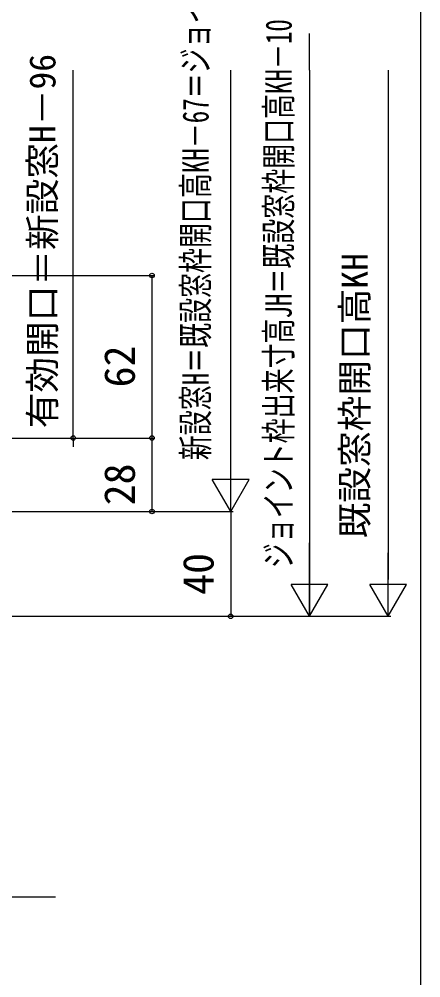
# Model space of a CAD drawing. Units: millimetres, scale not verified. Extents: x -700 to 700, y -1044 to 1038.
# Drawn here: x 547 to 700, y -62.5 to 303.1 of the extents above; entities that cross this region are included whole.
import ezdxf
from ezdxf.enums import TextEntityAlignment as Align

# ---------------------------------------------------------------- set-up
doc = ezdxf.new("R2010")
doc.units = ezdxf.units.MM
doc.header["$LTSCALE"] = 6
doc.layers.add('0-8_YKK_D', color=6, linetype='Continuous')
doc.layers.add('0-9_YKK_ZWAK', color=7, linetype='Continuous')
doc.styles.add('ＭＳ ゴシック', font='')
doc.styles.get('ＭＳ ゴシック').set_extended_font_data('MS Gothic')

msp = doc.modelspace()

# ---------------------------------------------------------------- linework, layer by layer
at = {"layer": '0-8_YKK_D'}
for p, q in [((657.554, 283.619), (657.554, 297.619)), ((567.554, 143.357), (567.554, 283.619)), ((627.554, 129.357), (627.554, 283.619)), ((657.554, 283.619), (657.554, 75.357)), ((687.554, 283.619), (687.554, 89.357)), ((396.634, 205.357), (598.554, 205.357)), ((597.554, 205.357), (597.554, 143.357)), ((410.134, 143.357), (568.554, 143.357)), ((411.134, 143.357), (598.554, 143.357)), ((411.134, 143.357), (598.554, 143.357)), ((567.554, 143.357), (567.554, 139.957)), ((597.554, 143.357), (597.554, 115.357)), ((627.554, 115.357), (627.554, 139.605)), ((627.554, 115.357), (620.554, 127.481)), ((634.554, 127.481), (620.554, 127.481)), ((627.554, 115.357), (634.554, 127.481)), ((411.734, 115.357), (628.554, 115.357)), ((412.734, 115.357), (628.554, 115.357)), ((428.634, 115.357), (598.554, 115.357)), ((627.554, 115.357), (627.554, 75.357)), ((657.554, 89.357), (657.554, 103.357)), ((657.554, 75.357), (657.554, 99.605)), ((687.554, 75.357), (687.554, 99.605)), ((657.554, 75.357), (650.554, 87.481)), ((664.554, 87.481), (650.554, 87.481)), ((657.554, 75.357), (664.554, 87.481)), ((687.554, 75.357), (680.554, 87.481)), ((694.554, 87.481), (680.554, 87.481)), ((687.554, 75.357), (694.554, 87.481)), ((426.134, 75.357), (628.554, 75.357)), ((426.134, 75.357), (688.554, 75.357)), ((426.134, 75.357), (658.554, 75.357))]:
    msp.add_line(p, q, dxfattribs=at)
msp.add_lwpolyline([(413.081, 74.356), (415.031, 71.571), (487.303, -31.644), (560.778, -31.644)], dxfattribs=at)
for centre in [(597.554, 205.357), (567.554, 143.357), (597.554, 143.357), (597.554, 143.357), (597.554, 115.357), (627.554, 75.357)]:
    msp.add_circle(centre, 0.85, dxfattribs=at)
at = {"layer": '0-9_YKK_ZWAK'}
msp.add_lwpolyline([(-700, -1043.9), (700, -1043.9), (700, 996.1)], dxfattribs=at)

# ---------------------------------------------------------------- texts
at = {"layer": '0-8_YKK_D', "style": 'ＭＳ ゴシック', "width": 0.7}
for s, p in [('新設窓H＝既設窓枠開口高KH－67＝ジョイント枠出来寸高JH－57', (622.126, 134.917)), ('ジョイント枠出来寸高JH＝既設窓枠開口高KH－10', (653.777, 93.726))]:
    msp.add_text(s, height=9.971, rotation=90, dxfattribs=at).set_placement(p, align=Align.BOTTOM_LEFT)
at = {"layer": '0-8_YKK_D', "style": 'ＭＳ ゴシック'}
for s, height, p in [('有効開口＝新設窓H－96', 9.971, (563.777, 147.081)), ('既設窓枠開口高KH', 9.971, (682.777, 105.12)), ('62', 11.73, (594.554, 162.675)), ('28', 11.73, (594.554, 117.675)), ('40', 11.73, (624.554, 83.562))]:
    msp.add_text(s, height=height, rotation=90, dxfattribs=at).set_placement(p, align=Align.BOTTOM_LEFT)

doc.saveas('drawing.dxf')
